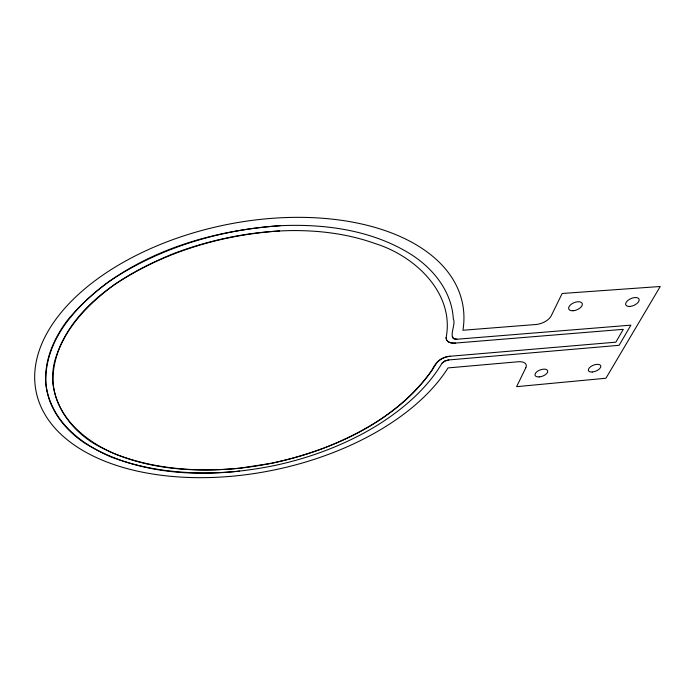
<?xml version="1.0" encoding="UTF-8"?>
<svg xmlns="http://www.w3.org/2000/svg" width="695" height="695" viewBox="0 0 695 695"><rect width="100%" height="100%" fill="white"/><g stroke="black" fill="none" stroke-linecap="round" stroke-linejoin="round"><path stroke-width="1.04" d="M441.803 363.546C423.168 395.22 387.723 421.804 353.147 438.58C327.997 450.933 301.222 459.899 273.821 465.676C210.663 478.368 140.599 477.682 84.451 442.915C64.348 429.449 48.007 408.382 45.861 383.657C44.054 360.827 53.637 338.804 67.033 320.803C118.541 258.201 201.819 231.009 280.45 225.693C324.426 223.738 370.513 229.889 408.756 252.997C432.09 267.036 451.793 290.753 453.305 318.875C456.519 324.426 446.737 339.638 456.91 339.23L630.895 325.156L619.106 345.311L448.631 359.958L444.939 360.974L442.185 363.016L444.939 360.974L448.761 359.949M452.289 336.38L453.366 338.595L456.91 339.23M317.85 450.299C292.734 459.291 266.55 465.294 240.027 468.161C193.375 472.817 144.143 469.438 101.791 447.762C69.874 432.42 44.871 396.715 54.922 360.436C70.734 306.391 123.58 274.117 172.725 253.927C210.35 239.54 250.417 231.357 290.719 230.592C319.248 230.254 348.073 233.85 375.013 243.511C414.785 255.795 454.851 292.986 446.086 337.996C446.19 342.531 451.828 343.46 455.399 343.069L623.276 329.334L615.848 342.166L450.212 356.248C445.182 356.761 439.978 358.759 436.738 362.781C412.17 403.517 369.618 429.866 326.346 447.111M446.138 337.396C445.556 342.279 451.68 343.565 455.399 343.069M272.362 463.078C333.079 449.874 394.925 422.082 431.977 370.261C435.096 362.721 441.829 356.631 450.212 356.248M323.792 448.101L325.495 447.441M322.94 448.423L318.701 449.986M271.406 463.278L240.027 468.161C197.988 472.27 154.733 469.403 115.066 454.026C84.946 440.978 56.66 417.712 53.011 383.067C51.569 341.089 82.905 307.876 114.51 284.568C163.49 252.137 221.175 234.806 279.572 230.948M280.45 225.693C219.785 229.637 159.833 247.637 109.011 281.423C76.354 305.626 43.985 340.185 45.861 383.657C50.092 419.641 79.273 443.236 110.635 456.771C151.579 472.496 196.181 475.406 239.532 471.141M525.802 367.837L516.593 386.663L605.918 378.245L660.25 286.496L562.151 293.481L551.257 315.765A12.884 6.907 -21.5 0 1 535.897 324.504L462.94 330.247A217.7 124.961 -11.8 0 0 179.892 237.16A217.7 124.961 -11.8 0 0 93.243 456.076A217.7 124.961 -11.8 0 0 448.032 367.916L518.157 361.756A12.058 6.151 -19.8 0 1 525.802 367.837M630.174 306.426A7.254 3.718 -23.8 0 0 639.087 299.171A7.254 3.718 -23.8 0 0 627.95 300.379A7.254 3.718 -23.8 0 0 630.174 306.426M572.993 310.769A7.289 3.866 -22.6 0 0 582.297 303.68A7.289 3.866 -22.6 0 0 571.16 304.297A7.289 3.866 -22.6 0 0 572.993 310.769M539.233 376.916A6.689 3.336 -20.4 0 0 547.651 370.713A6.689 3.336 -20.4 0 0 537.244 371.478A6.689 3.336 -20.4 0 0 539.233 376.916M592.227 372.025A6.655 3.223 -21.6 0 0 600.819 365.883A6.655 3.223 -21.6 0 0 590.707 366.621A6.655 3.223 -21.6 0 0 592.227 372.025"/></g></svg>
